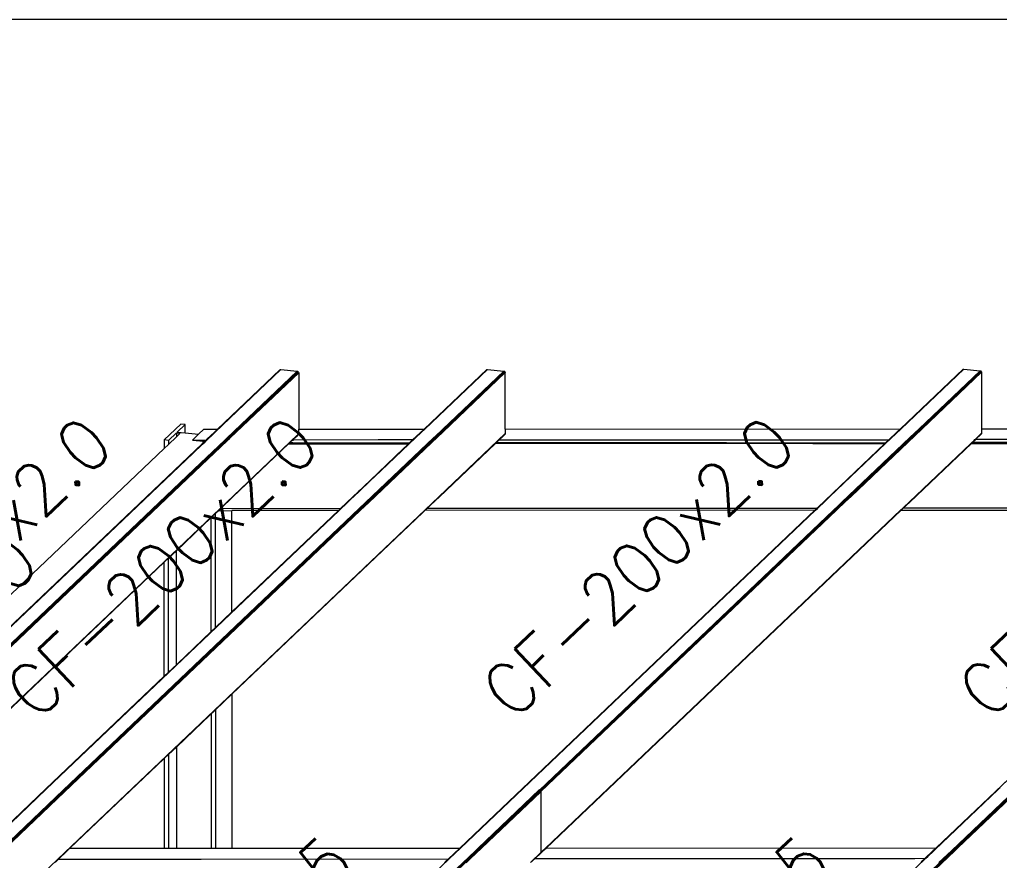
# Model space of a CAD drawing. Header units: millimetres. Extents: x 0 to 42, y 0 to 29.7.
# Drawn here: x 16.706 to 19.626, y 24.195 to 26.7 of the extents above; entities that cross this region are included whole.
import ezdxf
from ezdxf.enums import TextEntityAlignment as Align

# ---------------------------------------------------------------- set-up
doc = ezdxf.new("R2010")
doc.units = ezdxf.units.MM
for name, color, linetype, lineweight in [('BARRAS_DE_ACERO', 7, 'Continuous', 9), ('RECUAD_MARCO', 1, 'Continuous', 20), ('REFERENCIA_DE_LAS_BARRAS', 2, 'Continuous', 9)]:
    doc.layers.add(name, color=color, linetype=linetype, lineweight=lineweight)
doc.styles.add('CYPETXT', font='romans__.ttf', dxfattribs={"height": 0.2})

msp = doc.modelspace()

# ---------------------------------------------------------------- linework, layer by layer
at = {"layer": 'BARRAS_DE_ACERO'}
for p, q in [((17.48319, 25.65742), (17.26466, 25.44959)), ((17.48482, 25.65758), (17.28851, 25.47087)), ((17.29573, 25.47967), (17.4818, 25.65663)), ((17.53333, 25.65271), (17.34525, 25.47384)), ((17.34683, 25.47091), (17.53635, 25.65115)), ((17.34741, 25.47384), (17.53497, 25.65222)), ((17.34931, 25.47091), (17.53728, 25.64967)), ((17.35141, 25.47091), (17.53761, 25.648)), ((17.4818, 25.65663), (17.48319, 25.65742)), ((17.48319, 25.65742), (17.48482, 25.65758)), ((17.53497, 25.65222), (17.53635, 25.65115)), ((17.53635, 25.65115), (17.53728, 25.64967)), ((17.91114, 25.48004), (18.09721, 25.657)), ((17.9117, 25.48004), (18.0986, 25.65779)), ((17.91317, 25.48004), (18.10024, 25.65795)), ((18.15038, 25.65259), (17.92474, 25.43799)), ((18.15177, 25.65152), (17.95293, 25.46241)), ((18.1527, 25.65004), (17.96474, 25.47128)), ((17.96682, 25.48007), (18.14874, 25.65308)), ((18.15302, 25.64837), (17.96682, 25.47128)), ((18.09721, 25.657), (18.0986, 25.65779)), ((18.0986, 25.65779), (18.10024, 25.65795)), ((18.10024, 25.65795), (18.14874, 25.65308)), ((18.14874, 25.65308), (18.15038, 25.65259)), ((18.15038, 25.65259), (18.15177, 25.65152)), ((18.15177, 25.65152), (18.1527, 25.65004)), ((18.1527, 25.65004), (18.15302, 25.64837)), ((18.15302, 25.48018), (18.15302, 25.64837)), ((19.3305, 25.4809), (19.51657, 25.65786)), ((19.33106, 25.4809), (19.51796, 25.65865)), ((19.33253, 25.4809), (19.5196, 25.65881)), ((19.38618, 25.48093), (19.5681, 25.65394)), ((19.38834, 25.48093), (19.56974, 25.65345)), ((19.5196, 25.65881), (19.5681, 25.65394)), ((19.5681, 25.65394), (19.56974, 25.65345)), ((19.57238, 25.64923), (19.57238, 25.48104)), ((17.1866, 25.49463), (17.13716, 25.44761)), ((17.17548, 25.47105), (17.19896, 25.49339)), ((17.19896, 25.49339), (17.1866, 25.49463)), ((17.19896, 25.46869), (17.19896, 25.49339)), ((17.17301, 25.4687), (17.14952, 25.44637)), ((17.17301, 25.4687), (17.18442, 25.46755)), ((17.17548, 25.47105), (17.19896, 25.46869)), ((17.19896, 25.46869), (17.2392, 25.46465)), ((17.22097, 25.44731), (17.2392, 25.46465)), ((17.2392, 25.46465), (17.25496, 25.47964)), ((17.25496, 25.47964), (17.29573, 25.47967)), ((17.28851, 25.47087), (17.25868, 25.4425)), ((17.28648, 25.47087), (17.26412, 25.44961)), ((17.29573, 25.47967), (17.28648, 25.47087)), ((17.3208, 25.44853), (17.33782, 25.46472)), ((17.3408, 25.46518), (17.32901, 25.45397)), ((17.3314, 25.45388), (17.34377, 25.46564)), ((17.35141, 25.47091), (17.3335, 25.45388)), ((17.34563, 25.47215), (17.33782, 25.46472)), ((17.34329, 25.47198), (17.34525, 25.47384)), ((17.34931, 25.47091), (17.34377, 25.46564)), ((17.34563, 25.47215), (17.34681, 25.47327)), ((17.34741, 25.47384), (17.34681, 25.47327)), ((17.53761, 25.47102), (17.53761, 25.47981)), ((17.86685, 25.43599), (17.90392, 25.47125)), ((17.9117, 25.48004), (17.86711, 25.43764)), ((17.87713, 25.44769), (17.91114, 25.48004)), ((17.91317, 25.48004), (17.90392, 25.47125)), ((17.96066, 25.47422), (17.92347, 25.43883)), ((17.96474, 25.47128), (17.94618, 25.45363)), ((18.15302, 25.46672), (17.95518, 25.27856)), ((17.96066, 25.47422), (17.96682, 25.48007)), ((18.1527, 25.46511), (18.12555, 25.43929)), ((18.15193, 25.46404), (18.1527, 25.46511)), ((18.15302, 25.46672), (18.1527, 25.46511)), ((18.15302, 25.48018), (19.3305, 25.4809)), ((18.15302, 25.48018), (18.15302, 25.46672)), ((19.18341, 25.27929), (19.39543, 25.48093)), ((19.28625, 25.43689), (19.33253, 25.4809)), ((19.32128, 25.47213), (19.29649, 25.44855)), ((19.29706, 25.44857), (19.33106, 25.4809)), ((19.32128, 25.47213), (19.3305, 25.4809)), ((19.38618, 25.48093), (19.35904, 25.45512)), ((19.38028, 25.47088), (19.36371, 25.45512)), ((19.3662, 25.45512), (19.38412, 25.47216)), ((19.39085, 25.48093), (19.38028, 25.47088)), ((19.39334, 25.48093), (19.38412, 25.47216)), ((19.55538, 25.45141), (19.57238, 25.46758)), ((19.57206, 25.46597), (19.55538, 25.45012)), ((19.55538, 25.44976), (19.57127, 25.46488)), ((19.57238, 25.48104), (20.75021, 25.48177)), ((17.25002, 25.43566), (15.98297, 24.23063)), ((17.14952, 25.44637), (17.13716, 25.44761)), ((17.22097, 25.44731), (17.25309, 25.44733)), ((17.31742, 25.44737), (17.22626, 25.36066)), ((17.31573, 25.44371), (17.22644, 25.35879)), ((17.32005, 25.44545), (17.22666, 25.35663)), ((17.24726, 25.37185), (17.32555, 25.44632)), ((17.25782, 25.44361), (17.24969, 25.43588)), ((17.25855, 25.44377), (17.25002, 25.43566)), ((17.25142, 25.4356), (17.25868, 25.4425)), ((17.25782, 25.44361), (17.2585, 25.44425)), ((17.26173, 25.44733), (17.2585, 25.44425)), ((17.25855, 25.44377), (17.26229, 25.44733)), ((17.26412, 25.44961), (17.26173, 25.44733)), ((17.26229, 25.44733), (17.26466, 25.44959)), ((17.27224, 25.3976), (17.32346, 25.44632)), ((17.30268, 25.24292), (17.51014, 25.44023)), ((17.31716, 25.44507), (17.31573, 25.44371)), ((17.31987, 25.44764), (17.31716, 25.44507)), ((17.31971, 25.44955), (17.31742, 25.44737)), ((17.31971, 25.44955), (17.32426, 25.45388)), ((17.31987, 25.44764), (17.3208, 25.44853)), ((17.32207, 25.44736), (17.32005, 25.44545)), ((17.32207, 25.44736), (17.32208, 25.44737)), ((17.32217, 25.44746), (17.32208, 25.44737)), ((17.32218, 25.44747), (17.32217, 25.44746)), ((17.32218, 25.44747), (17.32273, 25.44799)), ((17.32273, 25.44799), (17.32901, 25.45397)), ((17.32346, 25.44632), (17.32455, 25.44736)), ((17.32456, 25.44737), (17.32455, 25.44736)), ((17.3314, 25.45388), (17.32456, 25.44737)), ((17.33001, 25.45056), (17.32555, 25.44632)), ((17.33001, 25.45056), (17.3335, 25.45388)), ((17.34113, 25.27819), (17.50682, 25.43576)), ((17.34156, 25.27819), (17.50723, 25.43575)), ((17.50682, 25.43576), (17.50704, 25.43597)), ((17.51133, 25.44005), (17.50704, 25.43597)), ((17.50723, 25.43575), (17.86182, 25.43599)), ((17.51202, 25.44202), (17.51014, 25.44023)), ((17.51032, 25.43869), (17.51937, 25.4473)), ((17.52002, 25.4387), (17.51032, 25.43869)), ((17.51861, 25.44697), (17.51133, 25.44005)), ((17.51202, 25.44202), (17.51721, 25.44695)), ((17.51776, 25.44747), (17.51721, 25.44695)), ((17.51778, 25.44749), (17.51776, 25.44747)), ((17.51839, 25.44807), (17.51778, 25.44749)), ((17.51933, 25.44767), (17.51861, 25.44697)), ((17.51933, 25.44767), (17.51939, 25.44773)), ((17.51949, 25.44747), (17.51937, 25.4473)), ((17.51944, 25.44777), (17.51939, 25.44773)), ((17.5195, 25.44749), (17.51948, 25.44747)), ((17.51948, 25.44747), (17.51949, 25.44747)), ((17.51949, 25.44747), (17.51955, 25.44747)), ((17.5195, 25.44749), (17.51954, 25.44753)), ((17.51966, 25.44764), (17.51954, 25.44753)), ((17.51966, 25.44764), (17.51968, 25.44766)), ((17.52028, 25.44747), (17.51966, 25.44747)), ((17.51968, 25.44766), (17.52276, 25.45061)), ((17.52028, 25.44747), (17.52197, 25.44747)), ((17.77391, 25.44763), (17.52197, 25.44747)), ((17.52276, 25.45061), (17.52635, 25.454)), ((17.92049, 25.436), (17.73692, 25.26142)), ((17.75122, 25.32741), (17.86232, 25.43307)), ((17.75699, 25.27844), (17.92003, 25.43351)), ((17.77391, 25.44763), (17.77397, 25.44763)), ((17.77397, 25.44763), (17.77452, 25.44763)), ((17.77595, 25.44763), (17.77452, 25.44763)), ((17.78214, 25.35542), (17.86603, 25.43521)), ((17.86482, 25.43599), (17.86182, 25.43599)), ((17.8648, 25.43597), (17.86224, 25.43353)), ((17.86508, 25.4357), (17.86232, 25.43307)), ((17.86482, 25.43599), (17.8648, 25.43597)), ((17.86628, 25.43738), (17.86482, 25.43599)), ((17.86537, 25.43599), (17.86508, 25.4357)), ((17.86537, 25.43599), (17.86711, 25.43764)), ((17.86603, 25.43521), (17.86685, 25.43599)), ((17.86789, 25.43891), (17.86628, 25.43738)), ((17.92437, 25.43525), (17.89213, 25.40458)), ((17.90754, 25.41687), (17.92899, 25.43727)), ((17.92267, 25.43602), (17.92003, 25.43351)), ((17.92052, 25.43602), (17.92049, 25.436)), ((17.92052, 25.43602), (17.92347, 25.43883)), ((17.92474, 25.43799), (17.92267, 25.43602)), ((17.92437, 25.43525), (17.92826, 25.43895)), ((17.93074, 25.43894), (17.92899, 25.43727)), ((17.93074, 25.43894), (17.93075, 25.43895)), ((17.93075, 25.43895), (17.94618, 25.45363)), ((18.81275, 25.43947), (18.12574, 25.43906)), ((18.1349, 25.44784), (19.29649, 25.44855)), ((19.10296, 25.26396), (19.28469, 25.4368)), ((19.28611, 25.43676), (19.12051, 25.27926)), ((19.35904, 25.45512), (19.15628, 25.26228)), ((19.35433, 25.44858), (19.17623, 25.27919)), ((19.18244, 25.28035), (19.35933, 25.44858)), ((19.28416, 25.43682), (19.28417, 25.43683)), ((19.28419, 25.43685), (19.28725, 25.43976)), ((19.28469, 25.4368), (19.28471, 25.43682)), ((19.28471, 25.43682), (19.28474, 25.43685)), ((19.29706, 25.44857), (19.28474, 25.43685)), ((19.28621, 25.43685), (19.28611, 25.43676)), ((19.28625, 25.43689), (19.28621, 25.43685)), ((19.35684, 25.44858), (19.30797, 25.40209)), ((19.35433, 25.44858), (19.35436, 25.44861)), ((19.35685, 25.44859), (19.35684, 25.44858)), ((19.35687, 25.44861), (19.35685, 25.44859)), ((19.35687, 25.44861), (19.36026, 25.45184)), ((19.35725, 25.26298), (19.53973, 25.43654)), ((19.54199, 25.43697), (19.35844, 25.2624)), ((19.35933, 25.44858), (19.3662, 25.45512)), ((19.36371, 25.45512), (19.36026, 25.45184)), ((19.54343, 25.44005), (19.53973, 25.43654)), ((19.5416, 25.43699), (19.54157, 25.43697)), ((19.54161, 25.43701), (19.54468, 25.43993)), ((19.54201, 25.43699), (19.54199, 25.43697)), ((19.54201, 25.43699), (19.90525, 25.43721)), ((19.54202, 25.437), (19.54201, 25.43699)), ((19.54343, 25.44005), (19.54991, 25.44621)), ((19.54469, 25.43994), (19.54468, 25.43993)), ((19.54469, 25.43994), (19.54471, 25.43996)), ((19.55414, 25.44852), (19.54511, 25.43993)), ((20.70694, 25.44062), (19.54511, 25.43993)), ((19.54991, 25.44621), (19.55244, 25.44861)), ((19.55245, 25.44862), (19.55244, 25.44861)), ((19.55245, 25.44862), (19.55255, 25.44872)), ((19.55255, 25.44872), (19.55498, 25.45103)), ((19.55529, 25.45003), (19.55411, 25.4489)), ((19.55424, 25.44868), (19.55414, 25.44852)), ((19.55426, 25.4487), (19.55424, 25.44868)), ((19.55433, 25.44877), (19.55426, 25.4487)), ((19.55433, 25.4487), (19.55426, 25.4487)), ((19.55433, 25.44877), (19.55538, 25.44976)), ((20.31479, 25.44917), (19.55433, 25.4487)), ((19.55538, 25.45141), (19.55498, 25.45103)), ((19.55538, 25.45012), (19.55529, 25.45003)), ((15.88564, 24.23235), (17.13716, 25.42261)), ((17.7429, 25.26266), (17.89213, 25.40458)), ((17.74542, 25.26268), (17.90754, 25.41687)), ((17.84988, 25.42177), (17.75066, 25.32731)), ((19.17021, 25.27108), (19.30797, 25.40209)), ((17.22688, 25.35446), (17.26397, 25.38973)), ((17.24726, 25.37185), (17.24624, 25.37089)), ((17.26397, 25.38973), (17.27224, 25.3976)), ((16.0063, 24.20042), (17.22626, 25.36066)), ((17.22644, 25.35879), (16.03409, 24.2248)), ((17.22666, 25.35663), (16.04278, 24.23067)), ((17.22706, 25.35265), (16.04734, 24.23067)), ((17.22706, 25.35265), (17.24624, 25.37089)), ((17.75084, 25.32566), (17.78214, 25.35542)), ((17.75084, 25.32566), (17.71789, 25.29433)), ((17.75088, 25.32708), (17.73142, 25.30858)), ((17.73364, 25.31111), (17.75066, 25.32731)), ((17.75088, 25.32708), (17.75122, 25.32741)), ((17.71106, 25.28783), (17.65791, 25.23727)), ((17.71199, 25.29067), (17.70196, 25.28109)), ((17.70536, 25.28382), (17.70284, 25.28142)), ((17.70536, 25.28382), (17.70537, 25.28382)), ((17.70537, 25.28382), (17.70584, 25.28428)), ((17.71011, 25.28831), (17.70584, 25.28428)), ((17.71011, 25.28831), (17.71103, 25.28919)), ((17.71189, 25.29001), (17.71103, 25.28919)), ((17.71106, 25.28783), (17.71256, 25.28925)), ((17.71189, 25.29001), (17.7119, 25.29002)), ((17.71247, 25.29056), (17.7119, 25.29002)), ((17.71237, 25.29103), (17.71199, 25.29067)), ((17.71237, 25.29103), (17.71244, 25.2911)), ((17.71291, 25.29152), (17.71244, 25.2911)), ((17.71312, 25.29118), (17.71247, 25.29056)), ((17.71256, 25.28925), (17.71259, 25.28928)), ((17.71259, 25.28928), (17.71789, 25.29433)), ((17.71294, 25.29152), (17.71307, 25.29152)), ((17.71307, 25.29152), (17.71321, 25.29166)), ((17.71312, 25.29118), (17.71438, 25.29238)), ((17.71443, 25.29283), (17.71321, 25.29166)), ((17.71443, 25.29243), (17.71438, 25.29238)), ((17.71443, 25.29243), (17.71625, 25.29417)), ((17.71456, 25.29294), (17.71443, 25.29283)), ((17.71586, 25.29418), (17.71456, 25.29294)), ((17.7299, 25.30755), (17.71586, 25.29418)), ((17.71677, 25.29466), (17.71625, 25.29417)), ((17.71677, 25.29466), (17.7168, 25.29469)), ((17.7168, 25.29469), (17.71688, 25.29476)), ((17.72167, 25.29932), (17.71688, 25.29476)), ((17.72167, 25.29932), (17.73142, 25.30858)), ((17.73364, 25.31111), (17.7299, 25.30755)), ((19.48488, 24.22396), (20.60436, 25.28863)), ((16.81991, 24.19886), (17.95518, 25.27856)), ((17.34156, 25.27819), (17.30448, 25.24292)), ((17.30652, 25.24528), (17.34113, 25.27819)), ((17.65645, 25.23727), (17.69835, 25.27712)), ((17.69914, 25.27841), (17.66205, 25.24314)), ((17.69835, 25.27712), (17.69955, 25.27826)), ((17.69914, 25.27841), (17.70196, 25.28109)), ((17.69956, 25.27827), (17.69955, 25.27826)), ((17.69956, 25.27827), (17.70284, 25.28142)), ((17.71624, 25.2373), (17.73886, 25.25882)), ((17.73691, 25.26141), (17.71773, 25.24317)), ((17.71872, 25.2373), (17.74371, 25.26108)), ((17.73427, 25.25683), (17.71989, 25.24317)), ((17.7208, 25.2373), (17.74615, 25.26141)), ((17.73781, 25.26021), (17.73427, 25.25683)), ((17.73692, 25.26142), (17.73691, 25.26141)), ((17.73781, 25.26021), (17.73909, 25.26142)), ((17.7429, 25.26266), (17.73886, 25.25882)), ((17.74192, 25.26411), (17.73909, 25.26142)), ((17.75699, 25.27844), (17.74192, 25.26411)), ((17.74371, 25.26108), (17.74392, 25.26127)), ((17.74401, 25.26135), (17.74392, 25.26127)), ((17.74407, 25.26141), (17.74404, 25.26138)), ((17.74542, 25.26268), (17.74409, 25.26142)), ((17.74615, 25.26141), (17.74616, 25.26142)), ((17.74621, 25.26147), (17.74616, 25.26142)), ((17.74621, 25.26147), (17.7464, 25.26166)), ((17.91989, 25.24329), (17.95698, 25.27856)), ((19.10115, 25.26224), (19.08507, 25.24695)), ((19.10391, 25.26347), (19.08654, 25.24695)), ((19.10115, 25.26224), (19.10296, 25.26396)), ((19.10391, 25.26347), (19.12051, 25.27926)), ((19.13308, 25.23815), (19.15099, 25.25519)), ((19.13558, 25.23815), (19.15717, 25.25868)), ((19.16732, 25.26399), (19.14015, 25.23815)), ((19.14019, 25.24698), (19.15628, 25.26228)), ((19.14841, 25.24798), (19.16332, 25.26216)), ((19.15099, 25.25519), (19.15669, 25.26062)), ((19.15844, 25.26228), (19.15669, 25.26062)), ((19.16275, 25.26399), (19.15717, 25.25868)), ((19.16254, 25.26617), (19.15844, 25.26228)), ((19.17623, 25.27919), (19.16254, 25.26617)), ((19.16275, 25.26399), (19.16294, 25.26418)), ((19.17021, 25.27108), (19.16294, 25.26418)), ((19.16335, 25.26218), (19.16332, 25.26216)), ((19.16524, 25.26399), (19.16335, 25.26218)), ((19.16524, 25.26399), (19.17258, 25.27097)), ((19.18341, 25.27929), (19.16732, 25.26399)), ((19.17258, 25.27097), (19.18244, 25.28035)), ((19.35802, 25.2624), (19.33882, 25.24414)), ((19.34055, 25.2471), (19.35662, 25.26238)), ((19.35664, 25.2624), (19.35662, 25.26238)), ((19.35664, 25.2624), (19.35725, 25.26298)), ((19.35824, 25.26261), (19.35802, 25.2624)), ((19.35824, 25.26261), (19.36249, 25.26665)), ((17.30268, 25.24292), (16.23847, 24.23079)), ((16.23984, 24.23079), (17.30404, 25.24292)), ((16.65568, 24.23104), (17.71989, 25.24317)), ((17.65645, 25.23727), (16.78528, 24.40874)), ((16.83542, 24.40404), (17.71773, 25.24317)), ((17.71624, 25.2373), (16.83678, 24.40089)), ((17.71872, 25.2373), (17.29423, 24.83358)), ((17.29832, 25.23706), (17.33877, 25.23708)), ((17.30404, 25.24292), (17.30652, 25.24528)), ((17.66205, 25.24314), (17.30448, 25.24292)), ((17.33877, 24.6906), (17.91372, 25.23742)), ((17.33877, 24.93568), (17.33877, 25.23708)), ((17.66205, 25.24314), (17.65588, 25.23727)), ((17.91989, 25.24329), (17.91372, 25.23742)), ((19.07524, 25.23812), (17.91372, 25.23742)), ((19.07524, 25.23812), (18.20325, 24.40881)), ((18.20464, 24.4096), (19.07579, 25.23812)), ((18.20628, 24.40976), (19.07726, 25.23812)), ((19.13091, 25.23815), (18.25478, 24.40489)), ((18.25642, 24.4044), (19.13308, 25.23815)), ((18.25781, 24.40334), (19.13558, 25.23815)), ((18.25874, 24.40185), (19.13807, 25.23815)), ((19.14015, 25.23815), (18.25906, 24.40018)), ((19.33126, 25.23827), (18.27323, 24.23201)), ((18.2746, 24.23201), (19.33265, 25.23827)), ((19.33307, 25.23827), (18.27503, 24.23201)), ((19.07579, 25.23812), (19.08196, 25.24399)), ((19.07726, 25.23812), (19.08343, 25.24399)), ((19.08141, 25.24399), (19.08448, 25.24691)), ((19.08507, 25.24695), (19.08196, 25.24399)), ((19.08343, 25.24399), (19.08654, 25.24695)), ((19.13091, 25.23815), (19.13708, 25.24402)), ((19.13708, 25.24402), (19.14016, 25.24695)), ((19.14841, 25.24798), (19.13807, 25.23815)), ((19.14016, 25.24695), (19.14019, 25.24698)), ((19.33126, 25.23827), (19.33743, 25.24414)), ((19.33882, 25.24414), (19.33265, 25.23827)), ((19.33924, 25.24414), (19.33307, 25.23827)), ((19.33307, 25.23827), (20.49492, 25.23899)), ((19.34052, 25.24707), (19.33743, 25.24414)), ((19.34055, 25.2471), (19.34052, 25.24707)), ((20.49522, 25.23868), (19.43131, 24.22683)), ((20.49492, 25.23899), (19.43688, 24.23272)), ((17.13716, 25.0838), (16.24026, 24.23079)), ((17.13716, 24.74394), (17.13716, 25.0838)), ((17.28933, 24.88866), (17.33877, 24.93568)), ((17.17301, 24.77804), (17.27696, 24.8769)), ((17.27696, 24.8769), (17.28933, 24.88866)), ((17.29423, 24.83358), (16.66068, 24.23104)), ((17.28933, 24.64399), (17.34673, 24.69859)), ((17.28933, 24.64358), (17.33877, 24.6906)), ((17.28933, 24.64399), (16.846, 24.22236)), ((17.17301, 24.53296), (17.27696, 24.63182)), ((17.14952, 24.51062), (17.17301, 24.53296)), ((17.13716, 24.49886), (17.14952, 24.51062)), ((16.59783, 24.23101), (16.78389, 24.40796)), ((16.78528, 24.40874), (16.78293, 24.40651)), ((18.01813, 24.23186), (18.20495, 24.40953)), ((18.01976, 24.23186), (18.20677, 24.40971)), ((18.20464, 24.4096), (18.20325, 24.40881)), ((18.20341, 24.40866), (18.20495, 24.40953)), ((16.59839, 24.23101), (16.78293, 24.40651)), ((16.83542, 24.40404), (16.65352, 24.23104)), ((16.65819, 24.23104), (16.83678, 24.40089)), ((18.20256, 24.40785), (18.01751, 24.23186)), ((18.07237, 24.23189), (18.25433, 24.40494)), ((18.07476, 24.23189), (18.25468, 24.403)), ((18.07755, 24.23189), (18.25769, 24.40321)), ((18.25872, 24.40156), (18.08032, 24.23189)), ((18.25908, 24.39971), (18.08263, 24.23189)), ((18.25478, 24.40489), (18.25433, 24.40494)), ((18.25615, 24.40439), (18.25433, 24.40494)), ((18.25468, 24.403), (18.25615, 24.40439)), ((18.25642, 24.4044), (18.25478, 24.40489)), ((18.25615, 24.40439), (18.25769, 24.40321)), ((18.25781, 24.40334), (18.25642, 24.4044)), ((18.25769, 24.40321), (18.25872, 24.40156)), ((18.25874, 24.40185), (18.25781, 24.40334)), ((18.25872, 24.40156), (18.25906, 24.39981)), ((18.25906, 24.40018), (18.25874, 24.40185)), ((18.25906, 24.39981), (18.25906, 24.40018)), ((18.25908, 24.39971), (18.25906, 24.39981)), ((18.25908, 24.39971), (18.25908, 24.22322)), ((19.62138, 24.40604), (19.43295, 24.22683)), ((19.67369, 24.4058), (19.48249, 24.22396)), ((19.48767, 24.22396), (19.67683, 24.40386)), ((19.4997, 24.23276), (19.67671, 24.40111)), ((19.50201, 24.23276), (19.67844, 24.40056)), ((19.4997, 24.23276), (19.49045, 24.22396)), ((19.49276, 24.22396), (19.50201, 24.23276)), ((16.82285, 24.20001), (16.84635, 24.22236)), ((16.82497, 24.20237), (16.846, 24.22236)), ((16.84635, 24.22236), (16.8556, 24.23116)), ((16.85568, 24.23116), (17.13716, 24.23133)), ((18.07476, 24.23189), (17.82565, 23.99497)), ((18.06314, 24.22311), (17.97227, 24.13668)), ((18.01751, 24.23186), (17.98349, 24.1995)), ((17.98574, 24.1995), (18.01976, 24.23186)), ((17.99098, 24.20604), (17.986, 24.2013)), ((18.01813, 24.23186), (17.99098, 24.20604)), ((18.07755, 24.23189), (18.04357, 24.19957)), ((18.05432, 24.20716), (18.04634, 24.19957)), ((18.0486, 24.19953), (18.08263, 24.23189)), ((18.08032, 24.23189), (18.05432, 24.20716)), ((18.06314, 24.22311), (18.07237, 24.23189)), ((18.22791, 24.18937), (18.25908, 24.21901)), ((18.25378, 24.21208), (18.2415, 24.20041)), ((18.25774, 24.21585), (18.25378, 24.21208)), ((18.25774, 24.21585), (18.25796, 24.21585)), ((18.25872, 24.21722), (18.25783, 24.21597)), ((18.25796, 24.21585), (18.25797, 24.21586)), ((18.26571, 24.22322), (18.25797, 24.21586)), ((18.25797, 24.21586), (18.25874, 24.21693)), ((18.25906, 24.21891), (18.25872, 24.21722)), ((18.25874, 24.21693), (18.26334, 24.2213)), ((18.25874, 24.21693), (18.25906, 24.21853)), ((18.25906, 24.21853), (18.26072, 24.22011)), ((18.25908, 24.21901), (18.25906, 24.21891)), ((18.25906, 24.21853), (18.25906, 24.21891)), ((18.25908, 24.22322), (18.25908, 24.21901)), ((18.26536, 24.22322), (18.26334, 24.2213)), ((18.26536, 24.22322), (18.2746, 24.23201)), ((18.26571, 24.22322), (18.27496, 24.23201)), ((18.27503, 24.23201), (18.27496, 24.23201)), ((18.27503, 24.23201), (19.43688, 24.23272)), ((19.48488, 24.22396), (19.2821, 24.0311)), ((19.46956, 24.20673), (19.28489, 24.0311)), ((19.28766, 24.0311), (19.49045, 24.22396)), ((19.49276, 24.22396), (19.28997, 24.0311)), ((19.39118, 24.18867), (19.41034, 24.20689)), ((19.40284, 24.20035), (19.42764, 24.22393)), ((19.40656, 24.20174), (19.41197, 24.20689)), ((19.41034, 24.20689), (19.42969, 24.2253)), ((19.41197, 24.20689), (19.42989, 24.22393)), ((19.4281, 24.22437), (19.42764, 24.22393)), ((19.4297, 24.2253), (19.42969, 24.2253)), ((19.4297, 24.2253), (19.43045, 24.22602)), ((19.42989, 24.22393), (19.43295, 24.22683)), ((19.431, 24.22655), (19.43045, 24.22602)), ((19.431, 24.22655), (19.43101, 24.22656)), ((19.43109, 24.22663), (19.43101, 24.22656)), ((19.43109, 24.22663), (19.43114, 24.22668)), ((19.43118, 24.22672), (19.43114, 24.22668)), ((19.43118, 24.22672), (19.43119, 24.22672)), ((19.43125, 24.22678), (19.43121, 24.22674)), ((19.43125, 24.22678), (19.43131, 24.22683)), ((19.48249, 24.22396), (19.44541, 24.1887)), ((19.46956, 24.20673), (19.48767, 24.22396)), ((16.66953, 24.05584), (16.81991, 24.19886)), ((16.82144, 24.19901), (16.81223, 24.19025)), ((16.82143, 24.19858), (16.81244, 24.19003)), ((16.82156, 24.19877), (16.82143, 24.19858)), ((16.82364, 24.2011), (16.82144, 24.19901)), ((16.82156, 24.19877), (16.82158, 24.1988)), ((16.82158, 24.1988), (16.82202, 24.19922)), ((16.82158, 24.1988), (17.17301, 24.19901)), ((16.82202, 24.19922), (16.82285, 24.20001)), ((16.82364, 24.2011), (16.82497, 24.20237)), ((17.17301, 24.19901), (17.24648, 24.19905)), ((17.24648, 24.19905), (17.98349, 24.1995)), ((17.98574, 24.1995), (17.8082, 24.03065)), ((17.86823, 24.03281), (18.04357, 24.19957)), ((17.97428, 24.19074), (17.98349, 24.1995)), ((17.98411, 24.1995), (17.986, 24.2013)), ((18.03629, 24.18782), (18.0486, 24.19953)), ((18.0463, 24.19953), (18.04634, 24.19957)), ((18.24051, 24.1999), (18.23121, 24.19105)), ((18.23161, 24.19097), (18.24068, 24.1996)), ((18.24051, 24.1999), (18.24125, 24.20061)), ((18.24071, 24.19964), (18.24068, 24.1996)), ((18.24069, 24.19964), (18.24073, 24.19968)), ((18.24069, 24.19964), (18.24071, 24.19964)), ((18.24071, 24.19964), (18.24072, 24.19964)), ((19.37249, 24.20033), (18.24072, 24.19964)), ((18.24073, 24.19968), (18.2415, 24.20041)), ((19.40428, 24.19957), (19.22714, 24.0311)), ((19.37311, 24.20033), (19.37249, 24.20033)), ((19.40284, 24.20035), (19.37311, 24.20033)), ((19.39363, 24.1916), (19.40284, 24.20035)), ((19.40428, 24.19957), (19.40656, 24.20174))]:
    msp.add_line(p, q, dxfattribs=at)
for points in [[(17.48482, 25.65758), (17.53333, 25.65271), (17.53497, 25.65222)], [(17.53728, 25.64967), (17.53761, 25.648), (17.53761, 25.47981), (17.91114, 25.48004)], [(19.39085, 25.48093), (19.57113, 25.65238), (19.56974, 25.65345)], [(19.39334, 25.48093), (19.57206, 25.6509), (19.57113, 25.65238)], [(19.57206, 25.6509), (19.57238, 25.64923), (19.39543, 25.48093)], [(19.51657, 25.65786), (19.51796, 25.65865), (19.5196, 25.65881)], [(17.17301, 25.4687), (17.17301, 25.4567), (17.18442, 25.46755)], [(17.32426, 25.45388), (17.34216, 25.47091), (17.34329, 25.47198)], [(17.3408, 25.46518), (17.34682, 25.4709), (17.34683, 25.47091)], [(17.51839, 25.44807), (17.51853, 25.4482), (17.53761, 25.46635)], [(17.51944, 25.44777), (17.53728, 25.46474), (17.53761, 25.46635), (17.53761, 25.47102)], [(17.52635, 25.454), (17.53381, 25.46109), (17.53649, 25.46364), (17.53728, 25.46474)], [(17.96682, 25.47128), (17.93282, 25.43895), (17.7464, 25.26166)], [(17.95293, 25.46241), (17.9375, 25.44774), (17.92826, 25.43895)], [(17.95698, 25.27856), (18.12267, 25.43614), (18.12574, 25.43906), (18.13477, 25.44765), (18.1349, 25.44784), (18.15193, 25.46404)], [(19.38834, 25.48093), (19.3612, 25.45512), (19.35436, 25.44861)], [(19.57238, 25.48104), (19.57238, 25.46758), (19.57206, 25.46597), (19.57127, 25.46488)], [(17.24969, 25.43588), (15.98242, 24.23063), (15.97317, 24.22183)], [(15.97519, 24.22183), (17.22292, 25.4085), (17.25142, 25.4356)], [(17.13716, 25.44761), (17.13716, 25.42261), (17.14952, 25.43436)], [(17.14952, 25.44637), (17.14952, 25.43436), (17.17301, 25.4567)], [(17.22097, 25.44731), (17.24253, 25.44514), (17.25782, 25.44361)], [(17.25309, 25.44733), (17.25819, 25.44733), (17.26173, 25.44733)], [(17.50723, 25.43575), (17.50724, 25.43576), (17.51032, 25.43869)], [(17.51955, 25.44747), (17.51962, 25.44747), (17.51966, 25.44747), (17.51965, 25.44747)], [(17.52002, 25.4387), (17.86789, 25.43891), (17.87713, 25.44769), (17.77595, 25.44763)], [(17.84988, 25.42177), (17.86091, 25.43226), (17.86224, 25.43353)], [(17.94716, 25.26962), (17.95656, 25.27856), (18.12555, 25.43929)], [(19.06928, 25.4367), (19.28417, 25.43683), (19.28419, 25.43685), (18.12267, 25.43614)], [(18.81275, 25.43947), (19.28725, 25.43976), (19.29649, 25.44855)], [(19.08448, 25.24691), (19.08453, 25.24696), (19.28416, 25.43682), (19.06928, 25.4367)], [(19.36249, 25.26665), (19.54143, 25.43684), (19.54157, 25.43697)], [(19.54161, 25.437), (19.5416, 25.437), (19.54161, 25.43701), (19.5416, 25.437), (19.54159, 25.437), (19.5416, 25.43699)], [(20.55327, 25.43758), (20.33028, 25.43745), (19.54199, 25.43697)], [(19.54511, 25.43993), (19.54202, 25.437), (19.90525, 25.43721), (20.33025, 25.43748), (19.90525, 25.43722)], [(19.55411, 25.4489), (19.55373, 25.44854), (19.54471, 25.43996)], [(17.22688, 25.35446), (16.04525, 24.23067), (16.036, 24.22187)], [(17.71294, 25.29152), (17.71291, 25.29152), (17.71292, 25.29152)], [(17.94716, 25.26962), (17.34673, 24.69859), (17.34674, 24.69859)], [(17.74401, 25.26135), (17.74403, 25.26137), (17.74404, 25.26138)], [(17.74407, 25.26141), (17.74408, 25.26142), (17.74409, 25.26142)], [(20.49492, 25.23899), (20.50108, 25.24485), (19.33924, 25.24414), (19.35844, 25.2624)], [(17.65791, 25.23727), (16.78482, 24.40691), (16.59986, 24.23101)], [(16.66276, 24.23104), (16.8397, 24.39933), (17.7208, 25.2373)], [(17.28933, 24.88866), (17.28933, 25.22851), (17.27696, 25.21675)], [(17.30448, 25.24292), (17.29832, 25.23706), (17.28933, 25.22851)], [(17.33877, 24.93568), (17.65588, 25.23727), (17.33877, 25.23708)], [(19.07524, 25.23812), (19.08141, 25.24399), (17.91989, 25.24329)], [(17.27696, 24.8769), (17.27696, 25.21675), (17.17301, 25.11789)], [(17.14952, 24.7557), (17.17301, 24.77804), (17.17301, 25.11789), (17.14952, 25.09555)], [(16.78389, 24.40796), (17.13716, 24.74394), (17.14952, 24.7557), (17.14952, 25.09555), (17.13716, 25.0838)], [(17.33877, 24.6906), (17.33877, 24.23145), (18.01751, 24.23186)], [(17.27696, 24.63182), (17.28933, 24.64358), (17.28933, 24.23142), (17.33877, 24.23145)], [(17.27696, 24.63182), (17.27696, 24.23141), (17.28933, 24.23142)], [(17.17301, 24.53296), (17.17301, 24.23135), (17.27696, 24.23141)], [(16.8556, 24.23116), (16.85568, 24.23116), (17.13716, 24.49886)], [(17.13716, 24.49886), (17.13716, 24.23133), (17.14952, 24.23134)], [(17.14952, 24.51062), (17.14952, 24.23134), (17.17301, 24.23135)], [(18.20325, 24.40881), (18.20256, 24.40785), (18.20341, 24.40866)], [(18.20495, 24.40953), (18.20677, 24.40971), (18.20628, 24.40976), (18.20464, 24.4096)], [(19.62736, 24.41044), (19.62614, 24.41057), (19.62138, 24.40604)], [(18.25872, 24.21722), (18.25768, 24.21624), (18.24125, 24.20061)], [(18.25774, 24.21585), (18.25781, 24.21595), (18.25783, 24.21597)], [(18.27323, 24.23201), (18.26399, 24.22322), (18.26072, 24.22011)], [(19.43688, 24.23272), (19.43097, 24.2271), (19.4281, 24.22437)], [(19.43119, 24.22672), (19.4312, 24.22673), (19.43121, 24.22674)], [(18.0463, 24.19953), (18.03198, 24.18591), (17.89145, 24.05226), (17.86833, 24.03027)], [(17.97178, 24.18777), (17.97458, 24.19043), (17.98411, 24.1995)]]:
    msp.add_lwpolyline(points, dxfattribs=at)
at = {"layer": 'RECUAD_MARCO'}
msp.add_lwpolyline([(3, 3), (39, 3), (39, 26.7), (3, 26.7), (3, 3)], close=True, dxfattribs=at)

# ---------------------------------------------------------------- texts
at = {"layer": 'REFERENCIA_DE_LAS_BARRAS', "style": 'CYPETXT'}
for s, width, p, p2 in [('CF-200x2.0', 0.812714, (16.14159, 24.60723), (16.99376, 25.41874)), ('CF-200x2.0', 0.812714, (16.75701, 24.6076), (17.60917, 25.41911)), ('CF-200x2.0', 0.812714, (18.17637, 24.60846), (19.02854, 25.41997)), ('CF-200x2.5', 0.812714, (19.59573, 24.60932), (20.4479, 25.42083)), ('IPE 220', 0.844169, (16.19082, 24.51532), (16.77413, 25.07081)), ('CF-200x2.5', 0.812714, (16.86305, 23.35941), (17.71521, 24.17093)), ('CF-200x2.5', 0.812714, (18.28241, 23.36027), (19.13458, 24.17178))]:
    msp.add_text(s, height=0.153333, rotation=43.60023, dxfattribs=dict(at, width=width)).set_placement(p, p2, align=Align.FIT)

doc.saveas('drawing.dxf')
